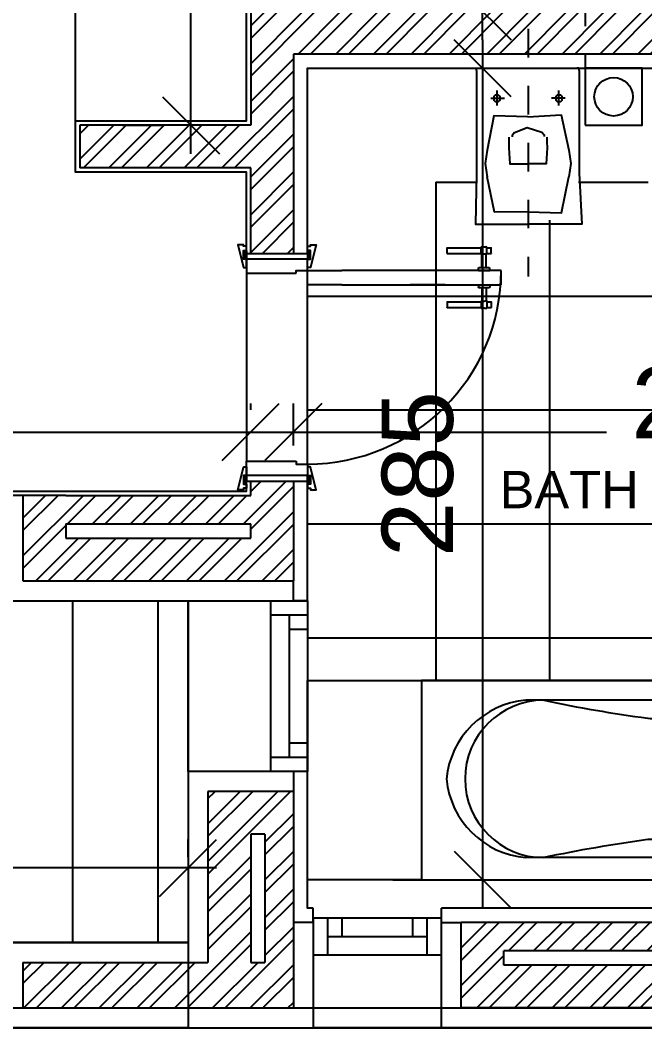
# Model space of a CAD drawing. Header units: inches. Extents: x -0.1 to 45.6, y -3.9 to 61.5.
# Drawn here: x 4.068 to 6.263, y 41.886 to 45.425 of the extents above; entities that cross this region are included whole.
import ezdxf
from ezdxf.enums import TextEntityAlignment as Align

# ---------------------------------------------------------------- set-up
doc = ezdxf.new("R2010")
doc.units = ezdxf.units.IN
doc.header["$MEASUREMENT"] = 0
doc.header["$PDMODE"] = 35
doc.header["$PDSIZE"] = 0.3
doc.linetypes.add('CENTER', pattern=[2, 1.25, -0.25, 0.25, -0.25])
doc.linetypes.add('DASHDOTX2', pattern=[50.8, 25.4, -12.7, 0, -12.7])
doc.layers.get('0').update_dxf_attribs({"linetype": 'CONTINUOUS'})
doc.layers.get('DEFPOINTS').update_dxf_attribs({"linetype": 'CONTINUOUS'})
for name, color, linetype in [('A-ALU', 9, 'CONTINUOUS'), ('A-ANNO-IDTAG', 7, 'CONTINUOUS'), ('A-AREAS', 6, 'CONTINUOUS'), ('A-AXIS-SANITARY', 10, 'DASHDOTX2'), ('A-closet', 252, 'CONTINUOUS'), ('a-dim', 3, 'CONTINUOUS'), ('A-DOORS', 1, 'CONTINUOUS'), ('A-FLOR-PFIX', 61, 'CONTINUOUS'), ('A-HATCH-WALL', 8, 'CONTINUOUS'), ('A-MECHANICAL', 8, 'CONTINUOUS'), ('A-PLASTER', 8, 'CONTINUOUS'), ('A-PROJ-TIL-BATH', 8, 'CONTINUOUS'), ('A-PROJECTION', 9, 'CONTINUOUS'), ('a-revetement', 1, 'CONTINUOUS'), ('A-SANIT', 95, 'CONTINUOUS'), ('A-SECT-TILE', 12, 'CONTINUOUS'), ('A-TILES', 137, 'CONTINUOUS'), ('A-WALL', 4, 'CONTINUOUS'), ('S-1ST$0$S-SLAB LIMIT 1ST', 1, 'CONTINUOUS')]:
    doc.layers.add(name, color=color, linetype=linetype)
doc.styles.add('A100-STEXT', font='ARIAL.TTF', dxfattribs={"height": 0.25})
doc.styles.add('BLOCK', font='ARIAL.TTF', dxfattribs={"width": 0.8, "height": 0.25})
doc.dimstyles.new('A100-DIM', dxfattribs={"dimtxt": 0.25, "dimasz": 0.2, "dimexe": 0.1, "dimexo": 0.3, "dimgap": 0.1, "dimtad": 1, "dimlfac": 100, "dimrnd": 0.5, "dimdsep": 46, "dimtxsty": 'A100-STEXT', "dimblk1": 'OBLIQUE', "dimblk2": 'OBLIQUE', "dimsah": 1, "dimcen": -0.05, "dimdle": 0.1, "dimclrd": 15, "dimclre": 15, "dimclrt": 256, "dimadec": 0, "dimazin": 0, "dimtfac": 0.28, "dimtix": 1, "dimtmove": 2, "dimatfit": 3, "dimldrblk": 'OBLIQUE', "dimfxl": 0, "dimtolj": 1, "dimarcsym": 0})
pattern_1 = [(45, (-2e-10, -0.04382), (-0.06629126, 0.06629126), []), (45, (0.04419, -0.04382), (-0.06629126, 0.06629126), [])]

# ---------------------------------------------------------------- blocks, each defined once
blk = doc.blocks.new('_OBLIQUE')
at = {"color": 0, "linetype": 'ByBlock'}
blk.add_line((-0.5, -0.5), (0.5, 0.5), dxfattribs=at)
blk = doc.blocks.new('*D191')
at = {"layer": 'a-dim', "color": 15, "lineweight": -2}
for p, q in [((0.4934, 44.0711), (0.4934, 44.0785)), ((4.8784, 44.0561), (4.8784, 44.0785)), ((0.3934, 43.9785), (4.9784, 43.9785))]:
    blk.add_line(p, q, dxfattribs=at)
at = {"layer": 'DEFPOINTS', "color": 0}
for p in [(4.8784, 43.9785), (0.4934, 43.7711), (4.8784, 43.7561)]:
    blk.add_point(p, dxfattribs=at)
at = {"layer": 'a-dim', "color": 15, "lineweight": -2, "xscale": 0.2, "yscale": 0.2, "zscale": 0.2, "rotation": 180}
blk.add_blockref('_OBLIQUE', (0.4934, 43.9785), dxfattribs=at)
at = {"layer": 'a-dim', "color": 15, "lineweight": -2, "xscale": 0.2, "yscale": 0.2, "zscale": 0.2}
blk.add_blockref('_OBLIQUE', (4.8784, 43.9785), dxfattribs=at)
at = {"layer": 'a-dim', "insert": (2.6859, 44.2062), "char_height": 0.25, "attachment_point": 5, "style": 'A100-STEXT'}
blk.add_mtext('\\A1;438.5', dxfattribs=at)
blk = doc.blocks.new('*D192')
at = {"layer": 'a-dim', "color": 15, "lineweight": -2}
for p, q in [((5.0284, 43.9311), (5.0284, 44.0785)), ((4.9284, 43.9785), (6.128, 43.9785)), ((7.5784, 43.9785), (6.8865, 43.9785)), ((7.4784, 43.9311), (7.4784, 43.8785))]:
    blk.add_line(p, q, dxfattribs=at)
at = {"layer": 'DEFPOINTS', "color": 0}
for p in [(7.4784, 44.2311), (7.4784, 43.9785), (5.0284, 43.6311)]:
    blk.add_point(p, dxfattribs=at)
at = {"layer": 'a-dim', "color": 15, "lineweight": -2, "xscale": 0.2, "yscale": 0.2, "zscale": 0.2, "rotation": 180}
blk.add_blockref('_OBLIQUE', (5.0284, 43.9785), dxfattribs=at)
at = {"layer": 'a-dim', "color": 15, "lineweight": -2, "xscale": 0.2, "yscale": 0.2, "zscale": 0.2}
blk.add_blockref('_OBLIQUE', (7.4784, 43.9785), dxfattribs=at)
at = {"layer": 'a-dim', "insert": (6.5073, 44.0795), "char_height": 0.25, "attachment_point": 5, "style": 'A100-STEXT'}
blk.add_mtext('\\A1;245', dxfattribs=at)
blk = doc.blocks.new('*D194')
at = {"layer": 'a-dim', "color": 15, "lineweight": -2}
for p, q in [((4.6685, 44.9561), (4.6685, 47.9061)), ((4.4284, 47.8061), (4.5685, 47.8061)), ((4.4284, 45.0561), (4.5685, 45.0561))]:
    blk.add_line(p, q, dxfattribs=at)
at = {"layer": 'DEFPOINTS', "color": 0}
for p in [(4.6685, 47.8061), (4.7284, 47.8061), (4.7284, 45.0561)]:
    blk.add_point(p, dxfattribs=at)
at = {"layer": 'a-dim', "color": 15, "lineweight": -2, "xscale": 0.2, "yscale": 0.2, "zscale": 0.2}
for p, rotation in [((4.6685, 47.8061), 90), ((4.6685, 45.0561), 270)]:
    blk.add_blockref('_OBLIQUE', p, dxfattribs=dict(at, rotation=rotation))
at = {"layer": 'a-dim', "insert": (4.4409, 46.4311), "char_height": 0.25, "attachment_point": 5, "rotation": 90, "style": 'A100-STEXT'}
blk.add_mtext('\\A1;275', dxfattribs=at)
blk = doc.blocks.new('*D204')
at = {"layer": 'a-dim', "color": 15, "lineweight": -2}
for p, q in [((5.6933, 45.3561), (5.6933, 42.3061)), ((5.3784, 45.2561), (5.7933, 45.2561)), ((5.3784, 42.4061), (5.7933, 42.4061))]:
    blk.add_line(p, q, dxfattribs=at)
at = {"layer": 'DEFPOINTS', "color": 0}
for p in [(5.0784, 45.2561), (5.0784, 42.4061), (5.6933, 42.4061)]:
    blk.add_point(p, dxfattribs=at)
at = {"layer": 'a-dim', "color": 15, "lineweight": -2, "xscale": 0.2, "yscale": 0.2, "zscale": 0.2}
for p, rotation in [((5.6933, 45.2561), 90), ((5.6933, 42.4061), 270)]:
    blk.add_blockref('_OBLIQUE', p, dxfattribs=dict(at, rotation=rotation))
at = {"layer": 'a-dim', "insert": (5.4657, 43.8311), "char_height": 0.25, "attachment_point": 5, "rotation": 90, "style": 'A100-STEXT'}
blk.add_mtext('\\A1;285', dxfattribs=at)
blk = doc.blocks.new('*D205')
at = {"layer": 'a-dim', "color": 15, "lineweight": -2}
for p, q in [((0.5484, 42.4861), (0.5484, 42.5477)), ((4.6584, 42.4861), (4.6584, 42.5477)), ((4.7584, 42.4477), (0.4484, 42.4477))]:
    blk.add_line(p, q, dxfattribs=at)
at = {"layer": 'DEFPOINTS', "color": 0}
for p in [(0.5484, 42.4477), (0.5484, 42.1861), (4.6584, 42.1861)]:
    blk.add_point(p, dxfattribs=at)
at = {"layer": 'a-dim', "color": 15, "lineweight": -2, "xscale": 0.2, "yscale": 0.2, "zscale": 0.2, "rotation": 180}
blk.add_blockref('_OBLIQUE', (0.5484, 42.4477), dxfattribs=at)
at = {"layer": 'a-dim', "color": 15, "lineweight": -2, "xscale": 0.2, "yscale": 0.2, "zscale": 0.2}
blk.add_blockref('_OBLIQUE', (4.6584, 42.4477), dxfattribs=at)
at = {"layer": 'a-dim', "insert": (2.6034, 42.6732), "char_height": 0.25, "attachment_point": 5, "style": 'A100-STEXT'}
blk.add_mtext('\\A1;411', dxfattribs=at)
blk = doc.blocks.new('*D220')
at = {"layer": 'a-dim', "color": 15, "lineweight": -2}
for p, q in [((5.6933, 46.1561), (5.6933, 46.0354)), ((5.7784, 46.0561), (5.7933, 46.0561)), ((5.6933, 45.3561), (5.6933, 45.4768)), ((5.7784, 45.4561), (5.7933, 45.4561))]:
    blk.add_line(p, q, dxfattribs=at)
at = {"layer": 'DEFPOINTS', "color": 0}
for p in [(5.4784, 46.0561), (5.6933, 46.0561), (5.4784, 45.4561)]:
    blk.add_point(p, dxfattribs=at)
at = {"layer": 'a-dim', "color": 15, "lineweight": -2, "xscale": 0.2, "yscale": 0.2, "zscale": 0.2}
for p, rotation in [((5.6933, 46.0561), 90), ((5.6933, 45.4561), 270)]:
    blk.add_blockref('_OBLIQUE', p, dxfattribs=dict(at, rotation=rotation))
at = {"layer": 'a-dim', "insert": (5.6933, 45.7561), "char_height": 0.25, "attachment_point": 5, "rotation": 90, "style": 'A100-STEXT'}
blk.add_mtext('\\A1;60', dxfattribs=at)
blk = doc.blocks.new('bathtub')
at = {"layer": 'A-SANIT'}
for p, q in [((-0.7, 0), (-0.7, 1.7)), ((0, 0), (0, 1.7)), ((-0.5761, 1.3825), (-0.5761, 0.9759)), ((-0.1322, 1.3819), (-0.1322, 0.9753)), ((-0.6305, 1.3586), (-0.6305, 0.3667)), ((-0.0778, 1.3586), (-0.0778, 0.3667)), ((-0.6305, 0.9759), (-0.5761, 0.9759)), ((-0.0778, 0.9753), (-0.1322, 0.9753)), ((-0.6305, 0.937), (-0.5916, 0.937)), ((-0.5761, 0.9214), (-0.5761, 0.8903)), ((-0.1322, 0.9208), (-0.1322, 0.8897)), ((-0.0778, 0.9364), (-0.1167, 0.9364)), ((-0.6305, 0.8747), (-0.5916, 0.8747)), ((-0.0778, 0.8742), (-0.1167, 0.8742)), ((-0.6305, 0.8359), (-0.5851, 0.8359)), ((-0.0778, 0.8353), (-0.1232, 0.8353))]:
    blk.add_line(p, q, dxfattribs=at)
blk.add_lwpolyline([(0, 1.7), (-0.7, 1.7), (-0.7, 0), (0, 0)], close=True, dxfattribs=at)
for centre, radius, start, end in [((-0.3498, 1.3363), 0.2816, 90.8902, 175.4646), ((-0.3573, 1.3377), 0.2803, 4.283, 89.3622), ((-0.3661, 1.3819), 0.21, 86.743, 180), ((-0.3422, 1.3819), 0.21, 0, 93.257), ((-0.5916, 0.9214), 0.0156, 0, 90), ((-0.1167, 0.9208), 0.0156, 90, 180), ((-0.5916, 0.8903), 0.0156, 270, 0), ((-0.1167, 0.8897), 0.0156, 180, 270), ((-0.5851, 0.8203), 0.0156, 23.3684, 90), ((-0.6191, 0.8056), 0.0526, 349.51, 23.3684), ((-0.0892, 0.805), 0.0526, 156.6316, 190.49), ((-0.1232, 0.8197), 0.0156, 90, 156.6316), ((-5.5617, 1.4689), 5.0395, 348.0986, 352.3207), ((4.8534, 1.4689), 5.0395, 187.6793, 191.9014), ((-0.3542, 0.4296), 0.2764, 180, 0), ((-0.3245, 0.3937), 0.3073, 185.0523, 264.4541), ((-0.3838, 0.3937), 0.3073, 275.5459, 354.9477)]:
    blk.add_arc(centre, radius, start, end, dxfattribs=at)
blk = doc.blocks.new('A$C0E414F3E')
at = {"layer": 'A-DOORS'}
for p, q in [((-0.215, -0.016), (-0.224, -0.044)), ((-0.224, -0.016), (-0.215, -0.044)), ((0, -0.016), (0.009, -0.044)), ((0.009, -0.016), (0, -0.044)), ((0.49, -0.0245), (0.49, -0.0055)), ((0.4905, -0.005), (0.61, -0.005)), ((0.4905, -0.025), (0.61, -0.025)), ((0.61, -0.028), (0.61, -0.002)), ((0.61, -0.002), (0.615, -0.002)), ((0.61, -0.028), (0.6125, -0.028)), ((0.6125, -0.075), (0.6125, -0.028)), ((0.625, -0.002), (0.63, -0.002)), ((0.6275, -0.075), (0.6275, -0.028)), ((0.6275, -0.028), (0.63, -0.028)), ((0.63, -0.028), (0.63, -0.002)), ((0.63, -0.005), (0.6445, -0.005)), ((0.63, -0.025), (0.6445, -0.025)), ((0.645, -0.0245), (0.645, -0.0055)), ((0, -0.135), (0, -0.085)), ((0, -0.085), (0.12, -0.085)), ((0.56, -0.085), (0.12, -0.085)), ((0.483, -0.085), (0.36, -0.085)), ((0.68, -0.085), (0.56, -0.085)), ((0.6, -0.085), (0.6, -0.077)), ((0.6, -0.085), (0.64, -0.085)), ((0.602, -0.075), (0.638, -0.075)), ((0.64, -0.085), (0.64, -0.077)), ((0.68, -0.135), (0.68, -0.085)), ((0.12, -0.135), (0, -0.135)), ((0.12, -0.135), (0.56, -0.135)), ((0.483, -0.135), (0.36, -0.135)), ((0.56, -0.135), (0.68, -0.135)), ((0.6, -0.135), (0.6, -0.143)), ((0.6, -0.135), (0.64, -0.135)), ((0.64, -0.135), (0.64, -0.143)), ((0.602, -0.145), (0.638, -0.145)), ((0.6125, -0.145), (0.6125, -0.192)), ((0.6275, -0.145), (0.6275, -0.192)), ((0.49, -0.1955), (0.49, -0.2145)), ((0.4905, -0.195), (0.61, -0.195)), ((0.61, -0.192), (0.61, -0.218)), ((0.61, -0.192), (0.6125, -0.192)), ((0.6275, -0.192), (0.63, -0.192)), ((0.63, -0.192), (0.63, -0.218)), ((0.63, -0.195), (0.6445, -0.195)), ((0.645, -0.1955), (0.645, -0.2145)), ((0.4905, -0.215), (0.61, -0.215)), ((0.61, -0.218), (0.615, -0.218)), ((0.625, -0.218), (0.63, -0.218)), ((0.63, -0.215), (0.6445, -0.215)), ((-0.215, -0.834), (-0.224, -0.806)), ((-0.224, -0.834), (-0.215, -0.806)), ((0, -0.834), (0.009, -0.806)), ((0.009, -0.834), (0, -0.806))]:
    blk.add_line(p, q, dxfattribs=at)
at = {"layer": 'A-DOORS', "color": 8}
for p, q in [((-0.215, -0.095), (-0.215, -0.755)), ((0, -0.765), (0, -0.085))]:
    blk.add_line(p, q, dxfattribs=at)
at = {"layer": 'A-DOORS'}
for points in [[(-0.215, -0.015), (-0.215, 0), (-0.225, 0), (-0.225, 0.005), (-0.245, 0.005), (-0.2254, -0.0732, 0.381769), (-0.2234, -0.075), (-0.215, -0.075), (-0.215, -0.045), (-0.225, -0.045), (-0.225, -0.015), (-0.215, -0.015)], [(0, -0.015), (0, 0), (0.01, 0), (0.01, 0.005), (0.03, 0.005), (0.0104, -0.0732, -0.381769), (0.0084, -0.075), (0, -0.075), (0, -0.045), (0.01, -0.045), (0.01, -0.015), (0, -0.015)], [(-0.215, -0.835), (-0.215, -0.85), (-0.225, -0.85), (-0.225, -0.855), (-0.245, -0.855), (-0.2254, -0.7768, -0.381769), (-0.2234, -0.775), (-0.215, -0.775), (-0.215, -0.805), (-0.225, -0.805), (-0.225, -0.835), (-0.215, -0.835)], [(0, -0.835), (0, -0.85), (0.01, -0.85), (0.01, -0.855), (0.03, -0.855), (0.0104, -0.7768, 0.381769), (0.0084, -0.775), (0, -0.775), (0, -0.805), (0.01, -0.805), (0.01, -0.835), (0, -0.835)]]:
    blk.add_lwpolyline(points, format="xyb", dxfattribs=at)
for points in [[(-0.215, -0.016), (-0.215, -0.044), (-0.224, -0.044), (-0.224, -0.016)], [(0, -0.016), (0, -0.044), (0.009, -0.044), (0.009, -0.016)], [(-0.215, -0.834), (-0.215, -0.806), (-0.224, -0.806), (-0.224, -0.834)], [(0, -0.834), (0, -0.806), (0.009, -0.806), (0.009, -0.834)]]:
    blk.add_lwpolyline(points, close=True, dxfattribs=at)
for points in [[(-0.215, -0.025), (0, -0.025), (0, -0.045), (-0.215, -0.045), (-0.215, -0.025)], [(0, -0.045), (-0.215, -0.045), (-0.215, -0.095), (-0.04, -0.095)], [(-0.04, -0.095), (-0.04, -0.085), (0, -0.085), (0, -0.045)], [(0, -0.805), (-0.215, -0.805), (-0.215, -0.755), (-0.04, -0.755)], [(-0.04, -0.755), (-0.04, -0.765), (0, -0.765), (0, -0.805)], [(-0.215, -0.825), (0, -0.825), (0, -0.805), (-0.215, -0.805), (-0.215, -0.825)]]:
    blk.add_lwpolyline(points, dxfattribs=at)
blk.add_arc((-0.0003, -0.0847), 0.6803, 270.0254, 359.9746, dxfattribs=at)
at = {"layer": 'A-DOORS', "extrusion": (0, 0, -1)}
for centre, major_axis, start_param, end_param in [((0.4905, -0.0055), (-0.000354, 0.000354), 5.497787, 7.068583), ((0.4905, -0.0245), (0.000354, 0.000354), 2.356194, 3.926991), ((0.62, -0.046), (-0.0138, 0.0138), 0.390607, 1.180189), ((0.62, 0.0056), (-0.00642, 0.00642), 3.344077, 4.509904), ((0.6445, -0.0055), (0.000354, 0.000354), -0.785398, 0.785398), ((0.6445, -0.0245), (-0.000354, 0.000354), 2.356194, 3.926991), ((0.602, -0.077), (-0.00141, 0.00141), 5.497787, 7.068583), ((0.638, -0.077), (0.00141, 0.00141), -0.785398, 0.785398), ((0.602, -0.143), (-0.00141, 0.00141), 3.926991, 5.497787), ((0.638, -0.143), (-0.00141, 0.00141), 2.356194, 3.926991), ((0.4905, -0.1955), (-0.000354, 0.000354), 5.497787, 7.068583), ((0.62, -0.174), (-0.0138, 0.0138), 3.5322, 4.321782), ((0.6445, -0.1955), (0.000354, 0.000354), -0.785398, 0.785398), ((0.4905, -0.2145), (0.000354, 0.000354), 2.356194, 3.926991), ((0.62, -0.2256), (-0.00642, 0.00642), 0.202485, 1.368312), ((0.6445, -0.2145), (0.000354, 0.000354), 0.785398, 2.356194)]:
    blk.add_ellipse(centre, major_axis=major_axis, ratio=1, start_param=start_param, end_param=end_param, dxfattribs=at)
blk = doc.blocks.new('A$C0C6E5AB7')
for p, q in [((-374.3, 0), (0, 0)), ((0, -360), (0, 0)), ((-374.3, -40.2), (-258.8, -40.2)), ((-215.2, -121.6), (-215.2, -244.3)), ((-73.5, -213.5), (-73.5, -147.4)), ((-286.6, -180), (-215.2, -180)), ((-143.9, -180), (-215.2, -180)), ((-102.6, -180), (-40.8, -180)), ((-374.3, -319.8), (-258.8, -319.8)), ((-374.3, -360), (0, -360))]:
    blk.add_line(p, q)
for points in [[(-477.5, -41.1), (-470.4, -34.7), (-463.3, -29), (-456.2, -24), (-449.3, -19.5), (-442.4, -15.7), (-435.7, -12.4), (-429.2, -9.5), (-422.9, -7.2), (-416.8, -5.2), (-411, -3.7), (-405.5, -2.4), (-400.4, -1.5), (-395.6, -0.8), (-391.1, -0.4), (-387.1, -0.1), (-383.5, 0), (-380.5, 0.1), (-377.9, 0.1), (-375.8, 0), (-374.3, 0)], [(-539.3, -173.5), (-539.2, -169.9), (-538.9, -165.7), (-538.4, -161), (-537.8, -155.9), (-536.9, -150.4), (-535.8, -144.5), (-534.4, -138.2), (-532.7, -131.7), (-530.7, -124.9), (-528.3, -117.8), (-525.5, -110.5), (-522.3, -103.1), (-518.6, -95.5), (-514.4, -87.7), (-509.7, -80), (-504.5, -72.1), (-498.7, -64.3), (-492.3, -56.5), (-485.2, -48.7), (-477.5, -41.1)], [(-447.2, -73.2), (-445.6, -71.7), (-444, -70.2), (-442.4, -68.8), (-440.8, -67.5), (-439.2, -66.1), (-437.6, -64.9), (-436, -63.6), (-434.5, -62.4), (-432.9, -61.3), (-431.3, -60.1), (-429.7, -59.1), (-428.2, -58), (-426.6, -57), (-425.1, -56.1), (-423.5, -55.1), (-422, -54.2), (-420.5, -53.4), (-419, -52.5), (-417.5, -51.8), (-416, -51)], [(-416, -51), (-412.9, -49.5), (-409.8, -48.1), (-406.9, -46.9), (-404, -45.8), (-401.2, -44.9), (-398.5, -44), (-395.9, -43.3), (-393.4, -42.7), (-391, -42.1), (-388.7, -41.7), (-386.6, -41.3), (-384.6, -41), (-382.7, -40.8), (-381, -40.6), (-379.5, -40.4), (-378.1, -40.3), (-376.9, -40.3), (-375.9, -40.2), (-375, -40.2), (-374.3, -40.2)], [(-217.1, -52.5), (-220.2, -51), (-223.3, -49.7), (-226.2, -48.5), (-229.1, -47.4), (-231.9, -46.4), (-234.6, -45.6), (-237.3, -44.8), (-239.7, -44.2), (-242.1, -43.7), (-244.4, -43.2), (-246.5, -42.8), (-248.5, -42.5), (-250.4, -42.3), (-252.1, -42.1), (-253.6, -42), (-255, -41.9), (-256.2, -41.8), (-257.3, -41.8), (-258.1, -41.8), (-258.8, -41.8)], [(-185.9, -74.7), (-187.5, -73.2), (-189.1, -71.8), (-190.7, -70.3), (-192.3, -69), (-193.9, -67.7), (-195.5, -66.4), (-197.1, -65.1), (-198.7, -64), (-200.2, -62.8), (-201.8, -61.7), (-203.4, -60.6), (-204.9, -59.6), (-206.5, -58.6), (-208, -57.6), (-209.6, -56.7), (-211.1, -55.8), (-212.6, -54.9), (-214.1, -54.1), (-215.6, -53.3), (-217.1, -52.5)], [(-494.5, -165.5), (-494.1, -162.2), (-493.6, -158.6), (-492.9, -154.8), (-492, -150.9), (-491, -146.7), (-489.9, -142.4), (-488.5, -137.9), (-486.9, -133.3), (-485.1, -128.5), (-483.1, -123.7), (-480.9, -118.8), (-478.3, -113.8), (-475.5, -108.8), (-472.5, -103.7), (-469.1, -98.6), (-465.4, -93.4), (-461.4, -88.3), (-457, -83.2), (-452.3, -78.2), (-447.2, -73.2)], [(-138.6, -167.1), (-139, -163.7), (-139.6, -160.2), (-140.2, -156.4), (-141.1, -152.4), (-142.1, -148.2), (-143.2, -143.9), (-144.6, -139.4), (-146.2, -134.8), (-148, -130.1), (-150, -125.3), (-152.3, -120.3), (-154.8, -115.3), (-157.6, -110.3), (-160.6, -105.2), (-164, -100.1), (-167.7, -95), (-171.7, -89.9), (-176.1, -84.8), (-180.8, -79.7), (-185.9, -74.7)], [(-539.3, -183.1), (-539.3, -183), (-539.3, -183), (-539.3, -182.8), (-539.3, -182.7), (-539.3, -182.4), (-539.3, -182.2), (-539.3, -181.8), (-539.3, -181.5), (-539.4, -181), (-539.4, -180.6), (-539.4, -180.1), (-539.4, -179.5), (-539.4, -178.9), (-539.4, -178.3), (-539.4, -177.6), (-539.4, -176.9), (-539.4, -176.1), (-539.4, -175.3), (-539.4, -174.4), (-539.3, -173.5)], [(-539.3, -176.9), (-539.3, -177.5), (-539.4, -179.2), (-539.4, -181.9), (-539.4, -185.5), (-539.2, -190.1), (-538.8, -195.5), (-538.1, -201.6), (-537.1, -208.4), (-535.7, -215.8), (-533.9, -223.8), (-531.6, -232.3), (-528.6, -241.2), (-525.1, -250.4), (-520.9, -259.9), (-515.9, -269.6), (-510.1, -279.5), (-503.4, -289.4), (-495.8, -299.3), (-487.2, -309.2), (-477.5, -318.9)], [(-495.2, -180), (-495.2, -179.8), (-495.3, -179.5), (-495.3, -179.1), (-495.3, -178.7), (-495.3, -178.3), (-495.3, -177.8), (-495.3, -177.2), (-495.3, -176.6), (-495.3, -175.9), (-495.2, -175.2), (-495.2, -174.4), (-495.2, -173.6), (-495.1, -172.8), (-495.1, -171.9), (-495, -170.9), (-494.9, -169.9), (-494.9, -168.9), (-494.8, -167.8), (-494.7, -166.7), (-494.5, -165.5)], [(-215.2, -145.7), (-218.1, -145.8), (-220.9, -146.1), (-223.7, -146.7), (-226.4, -147.5), (-228.9, -148.4), (-231.4, -149.6), (-233.8, -150.9), (-236, -152.5), (-238.1, -154.1), (-240.1, -156), (-242, -158), (-243.6, -160.1), (-245.2, -162.3), (-246.5, -164.7), (-247.7, -167.2), (-248.6, -169.7), (-249.4, -172.4), (-250, -175.2), (-250.3, -178), (-250.4, -180.9)], [(-215.2, -157.6), (-217.1, -157.7), (-219, -157.9), (-220.8, -158.3), (-222.6, -158.8), (-224.3, -159.4), (-225.9, -160.2), (-227.5, -161.1), (-229, -162.1), (-230.4, -163.2), (-231.7, -164.4), (-232.9, -165.7), (-234, -167.1), (-235, -168.6), (-235.9, -170.2), (-236.7, -171.8), (-237.3, -173.5), (-237.8, -175.3), (-238.2, -177.1), (-238.4, -179), (-238.5, -180.9)], [(-180, -180.9), (-180.1, -178), (-180.5, -175.2), (-181, -172.4), (-181.8, -169.7), (-182.8, -167.2), (-183.9, -164.7), (-185.3, -162.3), (-186.8, -160.1), (-188.5, -158), (-190.3, -156), (-192.3, -154.1), (-194.4, -152.5), (-196.7, -150.9), (-199, -149.6), (-201.5, -148.4), (-204.1, -147.5), (-206.8, -146.7), (-209.5, -146.1), (-212.3, -145.8), (-215.2, -145.7)], [(-191.9, -180.9), (-192, -179), (-192.3, -177.1), (-192.6, -175.3), (-193.1, -173.5), (-193.8, -171.8), (-194.5, -170.2), (-195.4, -168.6), (-196.4, -167.1), (-197.5, -165.7), (-198.8, -164.4), (-200.1, -163.2), (-201.5, -162.1), (-203, -161.1), (-204.5, -160.2), (-206.2, -159.4), (-207.9, -158.8), (-209.6, -158.3), (-211.4, -157.9), (-213.3, -157.7), (-215.2, -157.6)], [(-137.9, -181.5), (-137.9, -181.3), (-137.8, -181), (-137.8, -180.7), (-137.8, -180.3), (-137.8, -179.8), (-137.8, -179.3), (-137.8, -178.7), (-137.8, -178.1), (-137.8, -177.4), (-137.9, -176.7), (-137.9, -176), (-137.9, -175.1), (-138, -174.3), (-138, -173.4), (-138.1, -172.4), (-138.2, -171.4), (-138.2, -170.4), (-138.3, -169.3), (-138.5, -168.2), (-138.6, -167.1)], [(-72.6, -160.9), (-74.2, -160.9), (-75.8, -161.1), (-77.3, -161.4), (-78.8, -161.9), (-80.3, -162.4), (-81.7, -163.1), (-83, -163.8), (-84.3, -164.7), (-85.5, -165.6), (-86.6, -166.7), (-87.6, -167.8), (-88.6, -169), (-89.4, -170.2), (-90.2, -171.6), (-90.8, -173), (-91.4, -174.4), (-91.8, -175.9), (-92.1, -177.5), (-92.3, -179.1), (-92.4, -180.7)], [(-52.7, -180.7), (-52.8, -179.1), (-53, -177.5), (-53.3, -175.9), (-53.8, -174.4), (-54.3, -173), (-55, -171.6), (-55.7, -170.2), (-56.6, -169), (-57.5, -167.8), (-58.6, -166.7), (-59.7, -165.6), (-60.9, -164.7), (-62.1, -163.8), (-63.5, -163.1), (-64.9, -162.4), (-66.3, -161.9), (-67.8, -161.4), (-69.4, -161.1), (-70.9, -160.9), (-72.6, -160.9)], [(-495.2, -180), (-495.2, -180.2), (-495.3, -180.5), (-495.3, -180.9), (-495.3, -181.3), (-495.3, -181.7), (-495.3, -182.3), (-495.3, -182.8), (-495.3, -183.4), (-495.3, -184.1), (-495.2, -184.8), (-495.2, -185.6), (-495.2, -186.4), (-495.1, -187.2), (-495.1, -188.1), (-495, -189.1), (-494.9, -190.1), (-494.9, -191.1), (-494.8, -192.2), (-494.7, -193.3), (-494.5, -194.5)], [(-494.5, -194.5), (-494.1, -197.8), (-493.6, -201.4), (-492.9, -205.2), (-492, -209.1), (-491, -213.3), (-489.9, -217.6), (-488.5, -222.1), (-486.9, -226.7), (-485.1, -231.5), (-483.1, -236.3), (-480.9, -241.2), (-478.3, -246.2), (-475.5, -251.2), (-472.5, -256.3), (-469.1, -261.4), (-465.4, -266.6), (-461.4, -271.7), (-457, -276.8), (-452.3, -281.8), (-447.2, -286.8)], [(-250.4, -180), (-250.3, -182.9), (-250, -185.7), (-249.4, -188.5), (-248.6, -191.1), (-247.7, -193.7), (-246.5, -196.2), (-245.2, -198.6), (-243.6, -200.8), (-242, -202.9), (-240.1, -204.9), (-238.1, -206.7), (-236, -208.4), (-233.8, -209.9), (-231.4, -211.3), (-228.9, -212.5), (-226.4, -213.4), (-223.7, -214.2), (-220.9, -214.8), (-218.1, -215.1), (-215.2, -215.2)], [(-238.5, -180), (-238.4, -181.9), (-238.2, -183.8), (-237.8, -185.6), (-237.3, -187.4), (-236.7, -189.1), (-235.9, -190.7), (-235, -192.3), (-234, -193.7), (-232.9, -195.1), (-231.7, -196.5), (-230.4, -197.7), (-229, -198.8), (-227.5, -199.8), (-225.9, -200.7), (-224.3, -201.4), (-222.6, -202.1), (-220.8, -202.6), (-219, -203), (-217.1, -203.2), (-215.2, -203.3)], [(-215.2, -203.3), (-213.3, -203.2), (-211.4, -203), (-209.6, -202.6), (-207.9, -202.1), (-206.2, -201.4), (-204.5, -200.7), (-203, -199.8), (-201.5, -198.8), (-200.1, -197.7), (-198.8, -196.5), (-197.5, -195.1), (-196.4, -193.7), (-195.4, -192.3), (-194.5, -190.7), (-193.8, -189.1), (-193.1, -187.4), (-192.6, -185.6), (-192.3, -183.8), (-192, -181.9), (-191.9, -180)], [(-215.2, -215.2), (-212.3, -215.1), (-209.5, -214.8), (-206.8, -214.2), (-204.1, -213.4), (-201.5, -212.5), (-199, -211.3), (-196.7, -209.9), (-194.4, -208.4), (-192.3, -206.7), (-190.3, -204.9), (-188.5, -202.9), (-186.8, -200.8), (-185.3, -198.6), (-183.9, -196.2), (-182.8, -193.7), (-181.8, -191.1), (-181, -188.5), (-180.5, -185.7), (-180.1, -182.9), (-180, -180)], [(-138.6, -196), (-139, -199.3), (-139.6, -202.9), (-140.2, -206.7), (-141.1, -210.7), (-142.1, -214.8), (-143.2, -219.2), (-144.6, -223.6), (-146.2, -228.3), (-148, -233), (-150, -237.8), (-152.3, -242.7), (-154.8, -247.7), (-157.6, -252.8), (-160.6, -257.9), (-164, -263), (-167.7, -268.1), (-171.7, -273.2), (-176.1, -278.3), (-180.8, -283.4), (-185.9, -288.4)], [(-137.9, -181.5), (-137.9, -181.8), (-137.8, -182.1), (-137.8, -182.4), (-137.8, -182.8), (-137.8, -183.3), (-137.8, -183.8), (-137.8, -184.3), (-137.8, -185), (-137.8, -185.6), (-137.9, -186.3), (-137.9, -187.1), (-137.9, -187.9), (-138, -188.8), (-138, -189.7), (-138.1, -190.6), (-138.2, -191.6), (-138.2, -192.7), (-138.3, -193.7), (-138.5, -194.8), (-138.6, -196)], [(-92.4, -180.7), (-92.3, -182.3), (-92.1, -183.9), (-91.8, -185.5), (-91.4, -187), (-90.8, -188.4), (-90.2, -189.8), (-89.4, -191.1), (-88.6, -192.4), (-87.6, -193.6), (-86.6, -194.7), (-85.5, -195.7), (-84.3, -196.7), (-83, -197.5), (-81.7, -198.3), (-80.3, -199), (-78.8, -199.5), (-77.3, -199.9), (-75.8, -200.3), (-74.2, -200.4), (-72.6, -200.5)], [(-72.6, -200.5), (-70.9, -200.4), (-69.4, -200.3), (-67.8, -199.9), (-66.3, -199.5), (-64.9, -199), (-63.5, -198.3), (-62.1, -197.5), (-60.9, -196.7), (-59.7, -195.7), (-58.6, -194.7), (-57.5, -193.6), (-56.6, -192.4), (-55.7, -191.1), (-55, -189.8), (-54.3, -188.4), (-53.8, -187), (-53.3, -185.5), (-53, -183.9), (-52.8, -182.3), (-52.7, -180.7)], [(-447.2, -286.8), (-445.6, -288.3), (-444, -289.8), (-442.4, -291.2), (-440.8, -292.5), (-439.2, -293.9), (-437.6, -295.1), (-436, -296.4), (-434.5, -297.6), (-432.9, -298.7), (-431.3, -299.9), (-429.7, -300.9), (-428.2, -302), (-426.6, -303), (-425.1, -303.9), (-423.5, -304.9), (-422, -305.8), (-420.5, -306.6), (-419, -307.5), (-417.5, -308.2), (-416, -309)], [(-416, -309), (-412.9, -310.5), (-409.8, -311.9), (-406.9, -313.1), (-404, -314.2), (-401.2, -315.1), (-398.5, -316), (-395.9, -316.7), (-393.4, -317.3), (-391, -317.9), (-388.7, -318.3), (-386.6, -318.7), (-384.6, -319), (-382.7, -319.2), (-381, -319.4), (-379.5, -319.6), (-378.1, -319.7), (-376.9, -319.7), (-375.9, -319.8), (-375, -319.8), (-374.3, -319.8)], [(-217.1, -310.5), (-220.2, -312), (-223.3, -313.3), (-226.2, -314.5), (-229.1, -315.5), (-231.9, -316.4), (-234.6, -317.2), (-237.3, -317.8), (-239.7, -318.3), (-242.1, -318.7), (-244.4, -319.1), (-246.5, -319.4), (-248.5, -319.5), (-250.4, -319.7), (-252.1, -319.8), (-253.6, -319.8), (-255, -319.8), (-256.2, -319.8), (-257.3, -319.8), (-258.1, -319.8), (-258.8, -319.8)], [(-185.9, -288.4), (-187.5, -289.9), (-189.1, -291.3), (-190.7, -292.7), (-192.3, -294.1), (-193.9, -295.4), (-195.5, -296.7), (-197.1, -297.9), (-198.7, -299.1), (-200.2, -300.3), (-201.8, -301.4), (-203.4, -302.5), (-204.9, -303.5), (-206.5, -304.5), (-208, -305.5), (-209.6, -306.4), (-211.1, -307.3), (-212.6, -308.2), (-214.1, -309), (-215.6, -309.8), (-217.1, -310.5)], [(-477.5, -318.9), (-470.4, -325.3), (-463.3, -331), (-456.2, -336), (-449.3, -340.5), (-442.4, -344.3), (-435.7, -347.6), (-429.2, -350.5), (-422.9, -352.8), (-416.8, -354.8), (-411, -356.3), (-405.5, -357.6), (-400.4, -358.5), (-395.6, -359.2), (-391.1, -359.6), (-387.1, -359.9), (-383.5, -360), (-380.5, -360.1), (-377.9, -360.1), (-375.8, -360), (-374.3, -360)]]:
    blk.add_lwpolyline(points)
at = {"layer": 'A-AXIS-SANITARY', "linetype": 'CENTER', "ltscale": 0.1}
blk.add_line((-622.8, -180), (246.6, -180), dxfattribs=at)
blk = doc.blocks.new('A$C4412624D')
for points in [[(-363.316505, 205.931824, 0), (-363.316505, 205.931824, 0), (-540.045906, 209.843079, 0), (-540.045906, 25.383057, 0)], [(-283.871368, 169.254578, 0), (-283.871368, 169.254578, 0), (-330.442451, 176.559784, 0), (-376.101074, 169.254578, 0)], [(-7.305237, 205.931824, 0), (-7.305237, 205.931824, 0), (-363.316505, 205.931824, 0), (-363.316505, 205.931824, 0)], [(-7.305237, 205.931824, 0), (-7.305237, 205.931824, 0), (-0.000031, 205.018463, 0), (-0.000031, 198.626618, 0)], [(-0.000031, 198.626618, 0), (-0.000031, 198.626618, 0), (-0.000031, -142.07645, 0), (-0.000031, -142.07645, 0)], [(-497.934326, 27.701111, 0), (-497.934326, 27.701111, 0), (-499.029488, 143.192291, 0), (-376.101074, 169.254578, 0)], [(-167.899292, 27.713638, 0), (-167.899292, 27.713638, 0), (-164.495361, 145.4375, 0), (-283.871368, 169.254578, 0)], [(-93.019531, 135.467438, 0), (-93.019531, 141.519318, 0), (-97.92572, 146.425537, 0), (-103.977631, 146.425537, 0), (-110.029541, 146.425537, 0), (-114.93573, 141.519318, 0), (-114.93573, 135.467438, 0), (-114.93573, 129.415558, 0), (-110.029541, 124.509339, 0), (-103.977631, 124.509339, 0), (-97.92572, 124.509339, 0), (-93.019531, 129.415558, 0), (-93.019531, 135.467438, 0)], [(-103.977631, 156.470307, 0), (-103.977631, 156.470307, 0), (-103.977631, 108.985535, 0), (-103.977631, 108.985535, 0)], [(-128.633087, 134.554077, 0), (-128.633087, 134.554077, 0), (-77.495422, 134.554077, 0), (-77.495422, 134.554077, 0)], [(-239.127029, 93.496338, 0), (-254.643234, 93.663666, 0), (-275.267746, 94.375122, 0), (-275.267746, 94.375122, 0), (-275.267746, 94.375122, 0), (-330.970505, 90.722199, 0), (-330.970505, 25.887482, 0)], [(-222.988953, 73.828949, 0), (-222.988953, 73.828949, 0), (-232.993607, 82.700379, 0), (-237.798569, 82.700379, 0)], [(-222.988953, 73.828949, 0), (-222.988953, 73.828949, 0), (-205.639023, 30.910462, 0), (-221.162796, -20.227218, 0)], [(-363.316505, -149.381658, 0), (-363.316505, -149.381658, 0), (-540.045906, -159.076351, 0), (-540.045906, 25.383057, 0)], [(-497.934326, 27.701111, 0), (-497.934326, 27.701111, 0), (-501.274673, -89.184891, 0), (-376.101074, -113.826683, 0)], [(-239.127029, -38.068466, 0), (-254.643234, -38.235779, 0), (-275.267746, -38.947235, 0), (-275.267746, -38.947235, 0), (-275.267746, -38.947235, 0), (-330.970505, -35.294937, 0), (-330.970505, 29.54039, 0)], [(-167.899292, 27.713638, 0), (-167.899292, 27.713638, 0), (-161.127594, -86.939697, 0), (-283.871368, -113.826683, 0)], [(-221.162796, -20.227218, 0), (-221.162796, -20.227218, 0), (-231.167465, -29.098648, 0), (-235.972412, -29.098648, 0)], [(-93.019531, -80.039558, 0), (-93.019531, -73.987663, 0), (-97.92572, -69.081459, 0), (-103.977631, -69.081459, 0), (-110.029541, -69.081459, 0), (-114.93573, -73.987663, 0), (-114.93573, -80.039558, 0), (-114.93573, -86.091453, 0), (-110.029541, -90.997658, 0), (-103.977631, -90.997658, 0), (-97.92572, -90.997658, 0), (-93.019531, -86.091453, 0), (-93.019531, -80.039558, 0)], [(-103.977631, -101.042419, 0), (-103.977631, -101.042419, 0), (-103.977631, -53.557648, 0), (-103.977631, -53.557648, 0)], [(-128.633087, -79.126785, 0), (-128.633087, -79.126785, 0), (-77.495422, -79.126785, 0), (-77.495422, -79.126785, 0)], [(-283.871368, -113.826683, 0), (-283.871368, -113.826683, 0), (-330.442451, -121.131893, 0), (-376.101074, -113.826683, 0)], [(-7.305237, -149.381658, 0), (-7.305237, -149.381658, 0), (-363.316505, -149.381658, 0), (-363.316505, -149.381658, 0)], [(-7.305237, -149.381658, 0), (-7.305237, -149.381658, 0), (-0.000031, -148.468281, 0), (-0.000031, -142.07645, 0)]]:
    blk.add_polyline3d(points)
at = {"layer": 'A-AXIS-SANITARY', "linetype": 'CENTER', "ltscale": 0.1}
blk.add_line((136.288241, 26.88557), (-721.794139, 26.885582), dxfattribs=at)
blk = doc.blocks.new('A$C3B044ACB')
blk.add_lwpolyline([(-0.1, -0.1), (0.1, -0.1), (0.1, 0.1), (-0.1, 0.1)], close=True)
blk.add_circle((0, 0), 0.0676)
blk = doc.blocks.new('A$C49374AD8')
at = {"layer": 'A-ALU'}
for p, q in [((4.9484, 43.43), (4.9484, 42.83)), ((4.9484, 43.43), (5.0784, 43.43)), ((5.0784, 43.43), (5.0784, 42.83)), ((4.9484, 43.38), (5.0784, 43.38)), ((5.0134, 43.38), (5.0134, 42.88)), ((5.0134, 43.33), (5.0784, 43.33)), ((5.0784, 42.93), (5.0134, 42.93)), ((5.0784, 42.88), (4.9484, 42.88)), ((5.0784, 42.83), (4.9484, 42.83)), ((5.5484, 42.315), (5.0984, 42.315)), ((5.0984, 42.315), (5.0984, 42.185)), ((5.1484, 42.315), (5.1484, 42.185)), ((5.1984, 42.315), (5.1984, 42.25)), ((5.4484, 42.25), (5.4484, 42.315)), ((5.4984, 42.185), (5.4984, 42.315)), ((5.5484, 42.185), (5.5484, 42.315)), ((5.4984, 42.25), (5.1484, 42.25)), ((5.5484, 42.185), (5.0984, 42.185))]:
    blk.add_line(p, q, dxfattribs=at)

msp = doc.modelspace()

# ---------------------------------------------------------------- hatches: boundary and pattern name
at = {"layer": 'A-HATCH-WALL'}
h = msp.add_hatch(dxfattribs=at)
h.set_pattern_fill('ANSI32', color=256, scale=0.25, style=0)
h.set_pattern_definition(pattern_1)
h.paths.add_polyline_path([(7.62837, 45.80618), (7.47837, 45.80618), (7.47837, 45.45618), (5.47837, 45.45618), (5.47837, 46.05618), (5.02837, 46.05618), (5.02837, 47.80618), (7.22837, 47.80618), (7.22837, 47.85618), (7.62837, 47.85618), (7.62837, 47.75618), (7.72837, 47.75618), (7.72837, 47.95618), (6.37837, 47.95618), (6.37837, 48.15618), (6.22837, 48.15618), (6.22837, 47.95618), (4.27837, 47.95618), (4.27837, 47.80618), (4.87837, 47.80618), (4.87837, 45.05618), (4.27837, 45.05618), (4.27837, 44.90618), (4.87837, 44.90618), (4.87837, 44.60618), (5.02837, 44.60618), (5.02837, 45.30618), (7.47837, 45.30618), (7.47837, 43.15618), (7.62837, 43.15618)])
h.paths.add_polyline_path([(5.32837, 45.45618), (5.02837, 45.45618), (5.02837, 45.90618), (5.32837, 45.90618)], flags=16)
h = msp.add_hatch(dxfattribs=at)
h.set_pattern_fill('ANSI32', color=256, scale=0.25, style=0)
h.set_pattern_definition(pattern_1)
h.paths.add_polyline_path([(5.02837, 43.80618), (4.87837, 43.80618), (4.87837, 43.75618), (4.22837, 43.75618), (4.07837, 43.75618), (4.07837, 43.45618), (5.02837, 43.45618)])
h.paths.add_polyline_path([(4.22837, 43.60618), (4.22837, 43.65618), (4.87837, 43.65618), (4.87837, 43.60618)], flags=16)
h = msp.add_hatch(dxfattribs=at)
h.set_pattern_fill('ANSI32', color=256, scale=0.25, style=0)
h.set_pattern_definition(pattern_1)
h.paths.add_polyline_path([(5.02837, 42.71618), (4.72837, 42.71618), (4.72837, 42.11618), (4.07837, 42.11618), (4.07837, 41.95618), (5.02837, 41.95618)])
h.paths.add_polyline_path([(4.87837, 42.11618), (4.87837, 42.56618), (4.92837, 42.56618), (4.92837, 42.11618)], flags=16)
h = msp.add_hatch(dxfattribs=at)
h.set_pattern_fill('ANSI32', color=256, scale=0.25, style=0)
h.set_pattern_definition(pattern_1)
h.paths.add_polyline_path([(7.22837, 42.10618), (5.76837, 42.10618), (5.76837, 42.15618), (7.22837, 42.15618), (7.22837, 42.25618), (5.61837, 42.25618), (5.61837, 41.95618), (7.22837, 41.95618)])
at = {"layer": 'A-TILES'}
h = msp.add_hatch(dxfattribs=at)
h.set_pattern_fill('_USER', color=256, scale=0.3, angle=90, style=0, pattern_type=0)
h.set_pattern_definition([(90, (-338376.54673, -23743.41558), (-0.3, 2e-17), [])])
h.paths.add_polyline_path([(4.65837, 42.18613), (0.54837, 42.18613), (0.54837, 43.38613), (4.65837, 43.38613)])

# ---------------------------------------------------------------- linework, layer by layer
at = {"layer": 'A-ALU'}
msp.add_line((4.65837, 42.78613), (4.65837, 43.38613), dxfattribs=at)
at = {"layer": 'A-AREAS'}
msp.add_lwpolyline([(0.00837, 57.25286), (0.00837, 41.88613), (0.44837, 41.88613), (0.44837, 43.38613), (4.65837, 43.38613), (4.65837, 41.88613), (12.29837, 41.88613), (12.29837, 42.98613), (13.63258, 42.98613), (14.39249, 43.91492), (14.57768, 43.76599), (14.74689, 43.97639), (17.36523, 41.87071), (17.55324, 42.10449), (18.69876, 41.18326)], dxfattribs=at)
msp.add_lwpolyline([(0.44837, 43.38613), (4.65837, 43.38613), (4.65837, 41.88613), (0.44837, 41.88613)], close=True, dxfattribs=at)
at = {"layer": 'A-closet'}
msp.add_line((4.26337, 45.07113), (4.26337, 47.79113), dxfattribs=at)
at = {"layer": 'A-FLOR-PFIX'}
msp.add_lwpolyline([(5.07837, 43.10613), (5.47837, 43.10613), (5.47837, 42.40613), (5.07837, 42.40613)], close=True, dxfattribs=at)
at = {"layer": 'A-PLASTER'}
for points in [[(4.86337, 44.60613), (4.86337, 44.89113), (4.26337, 44.89113), (4.26337, 45.07113), (4.86337, 45.07113), (4.86337, 47.79113), (4.26337, 47.79113), (4.26337, 47.97113), (6.21337, 47.97113), (6.21337, 48.15613)], [(4.00837, 43.77113), (4.86337, 43.77113), (4.86337, 43.80613)]]:
    msp.add_lwpolyline(points, dxfattribs=at)
at = {"layer": 'A-PROJ-TIL-BATH'}
for p, q in [((5.52837, 44.85613), (5.67521, 44.85613)), ((5.52837, 44.85613), (5.52837, 43.10613)), ((6.02976, 44.85613), (6.27482, 44.85613)), ((5.92837, 44.72216), (5.92837, 43.10613)), ((5.07837, 44.45613), (6.82837, 44.45613)), ((5.07837, 44.05613), (6.82837, 44.05613)), ((5.07837, 43.65613), (6.82837, 43.65613)), ((5.07837, 43.25613), (6.82837, 43.25613))]:
    msp.add_line(p, q, dxfattribs=at)
at = {"layer": 'A-PROJECTION'}
msp.add_line((5.54837, 41.88613), (5.09837, 41.88613), dxfattribs=at)
at = {"layer": 'a-revetement'}
for p, q in [((4.07837, 43.75613), (4.00837, 43.75613)), ((5.02837, 43.38613), (5.02837, 43.45613)), ((4.00837, 43.38613), (5.02837, 43.38613)), ((5.02837, 42.78613), (4.65837, 42.78613)), ((4.65837, 42.78613), (4.65837, 42.18613)), ((5.02837, 42.78613), (5.02837, 42.71613)), ((5.09837, 42.25613), (5.02837, 42.25613)), ((5.09837, 42.25613), (5.09837, 41.88613)), ((5.54837, 41.88613), (5.54837, 42.25613)), ((5.54837, 42.25613), (5.61837, 42.25613)), ((4.00837, 42.18613), (4.65837, 42.18613)), ((4.00837, 41.88613), (5.09837, 41.88613)), ((8.07837, 41.88613), (5.54837, 41.88613))]:
    msp.add_line(p, q, dxfattribs=at)
at = {"layer": 'A-SECT-TILE'}
for p, q in [((5.07837, 43.38613), (5.02837, 43.38613)), ((5.07837, 42.78613), (5.02837, 42.78613)), ((5.09837, 42.25613), (5.09837, 42.30613)), ((5.54837, 42.25613), (5.54837, 42.30613))]:
    msp.add_line(p, q, dxfattribs=at)
for points in [[(5.07837, 44.60613), (5.07837, 45.25613), (5.07837, 45.25613), (5.07837, 45.25613), (7.42837, 45.25613), (7.42837, 43.20613), (7.17837, 43.20613), (7.17837, 42.30613), (5.54837, 42.30613)], [(5.07837, 43.38613), (5.07837, 43.80613)], [(5.09837, 42.30613), (5.07837, 42.30613), (5.07837, 42.78613)]]:
    msp.add_lwpolyline(points, dxfattribs=at)
at = {"layer": 'A-TILES'}
msp.add_lwpolyline([(4.65837, 42.18613), (0.54837, 42.18613), (0.54837, 43.38613), (4.65837, 43.38613)], close=True, dxfattribs=at)
at = {"layer": 'A-WALL'}
for p, q in [((4.87837, 47.80613), (4.87837, 45.05613)), ((7.47837, 45.30613), (5.02837, 45.30613)), ((5.02837, 45.30613), (5.02837, 44.60613)), ((4.87837, 45.05613), (4.27837, 45.05613)), ((4.27837, 45.05613), (4.27837, 44.90613)), ((4.87837, 44.90613), (4.27837, 44.90613)), ((4.87837, 44.60613), (4.87837, 44.90613)), ((4.87837, 44.60613), (5.02837, 44.60613)), ((4.87837, 43.80613), (5.02837, 43.80613)), ((4.87837, 43.75613), (4.87837, 43.80613)), ((5.02837, 43.80613), (5.02837, 43.45613)), ((4.07837, 43.75613), (4.07837, 43.45613)), ((4.22837, 43.75613), (4.07837, 43.75613)), ((4.22837, 43.75613), (4.87837, 43.75613)), ((4.22837, 43.65613), (4.87837, 43.65613)), ((4.22837, 43.65613), (4.22837, 43.60613)), ((4.87837, 43.60613), (4.87837, 43.65613)), ((4.22837, 43.60613), (4.87837, 43.60613)), ((4.07837, 43.45613), (5.02837, 43.45613)), ((5.02837, 42.71613), (4.72837, 42.71613)), ((4.72837, 42.71613), (4.72837, 42.11613)), ((5.02837, 42.71613), (5.02837, 41.95613)), ((4.87837, 42.56613), (4.87837, 42.11613)), ((4.92837, 42.56613), (4.87837, 42.56613)), ((4.92837, 42.56613), (4.92837, 42.11613)), ((7.22837, 42.25613), (5.61837, 42.25613)), ((5.61837, 41.95613), (5.61837, 42.25613)), ((5.76837, 42.10613), (5.76837, 42.15613)), ((7.22837, 42.15613), (5.76837, 42.15613)), ((4.07837, 42.11613), (4.72837, 42.11613)), ((4.07837, 42.11613), (4.07837, 41.95613)), ((4.87837, 42.11613), (4.92837, 42.11613)), ((7.22837, 42.10613), (5.76837, 42.10613)), ((4.07837, 41.95613), (5.02837, 41.95613)), ((7.22837, 41.95613), (5.61837, 41.95613))]:
    msp.add_line(p, q, dxfattribs=at)
at = {"layer": 'S-1ST$0$S-SLAB LIMIT 1ST'}
msp.add_lwpolyline([(26.10242, 49.51185), (15.97192, 57.65881), (15.22302, 56.72758), (14.04843, 57.67219), (0.07837, 57.18491), (0.07837, 41.95613), (12.22837, 41.95613), (12.22837, 43.05613), (13.65724, 43.05613), (16.54242, 40.73587), (15.9784, 40.03453), (23.71654, 33.8115)], dxfattribs=at)

# ---------------------------------------------------------------- block references
at = {"layer": 'A-ALU'}
msp.add_blockref('A$C49374AD8', (0, -0.04387), dxfattribs=at)
at = {"layer": 'A-DOORS'}
msp.add_blockref('A$C0E414F3E', (5.07837, 44.63113), dxfattribs=at)
at = {"layer": 'A-FLOR-PFIX'}
for name, p, xscale, yscale, zscale, rotation in [('A$C0C6E5AB7', (5.87337, 45.48113), -0.000999999999990564, 0.000999999999990564, 0.001, 90.00000000122135), ('A$C4412624D', (5.88061, 45.25613), 0.001013189780238122, 0.001013189780238122, 0.001013189780229412, 89.99999999879458)]:
    msp.add_blockref(name, p, dxfattribs=dict(at, xscale=xscale, yscale=yscale, zscale=zscale, rotation=rotation))
at = {"layer": 'A-FLOR-PFIX', "rotation": 269.9999999989289}
msp.add_blockref('bathtub', (5.47837, 42.40613), dxfattribs=at)
at = {"layer": 'A-MECHANICAL'}
msp.add_blockref('A$C3B044ACB', (6.15337, 45.15613), dxfattribs=at)

# ---------------------------------------------------------------- texts
at = {"layer": 'A-ANNO-IDTAG', "style": 'BLOCK'}
msp.add_text('BATH', height=0.13125, dxfattribs=at).set_placement((5.99742, 43.77649), align=Align.MIDDLE)

# ---------------------------------------------------------------- dimensions: what is measured, and where the dimension line sits
at = {"layer": 'a-dim'}
for base, p1, p2, picture, middle in [((4.66851, 47.80613), (4.72837, 45.05613), (4.72837, 47.80613), '*D194', (4.44087, 46.43113)), ((5.69329, 42.40613), (5.07837, 45.25613), (5.07837, 42.40613), '*D204', (5.46565, 43.83113))]:
    dim = msp.add_linear_dim(base=base, p1=p1, p2=p2, angle=90, dimstyle='A100-DIM', dxfattribs=at)
    dim.commit()
    dim.dimension.update_dxf_attribs({"geometry": picture, "text_midpoint": middle})
dim = msp.add_linear_dim(base=(5.69329, 46.05613), p1=(5.47837, 45.45613), p2=(5.47837, 46.05613), angle=90, dimstyle='A100-DIM', dxfattribs=at)
dim.commit()
dim.dimension.update_dxf_attribs({"geometry": '*D220', "text_midpoint": (5.69329, 45.75613), "dimtype": 160})
for base, p1, p2, picture, middle in [((4.87837, 43.97845), (0.49337, 43.77113), (4.87837, 43.75613), '*D191', (2.68587, 44.20618)), ((0.54837, 42.44771), (4.65837, 42.18613), (0.54837, 42.18613), '*D205', (2.60337, 42.67322))]:
    dim = msp.add_linear_dim(base=base, p1=p1, p2=p2, dimstyle='A100-DIM', dxfattribs=at)
    dim.commit()
    dim.dimension.update_dxf_attribs({"geometry": picture, "text_midpoint": middle})
dim = msp.add_linear_dim(base=(7.47837, 43.97845), p1=(5.02837, 43.63113), p2=(7.47837, 44.23113), dimstyle='A100-DIM', dxfattribs=at)
dim.commit()
dim.dimension.update_dxf_attribs({"geometry": '*D192', "text_midpoint": (6.50729, 44.07951), "dimtype": 160})

doc.saveas('drawing.dxf')
